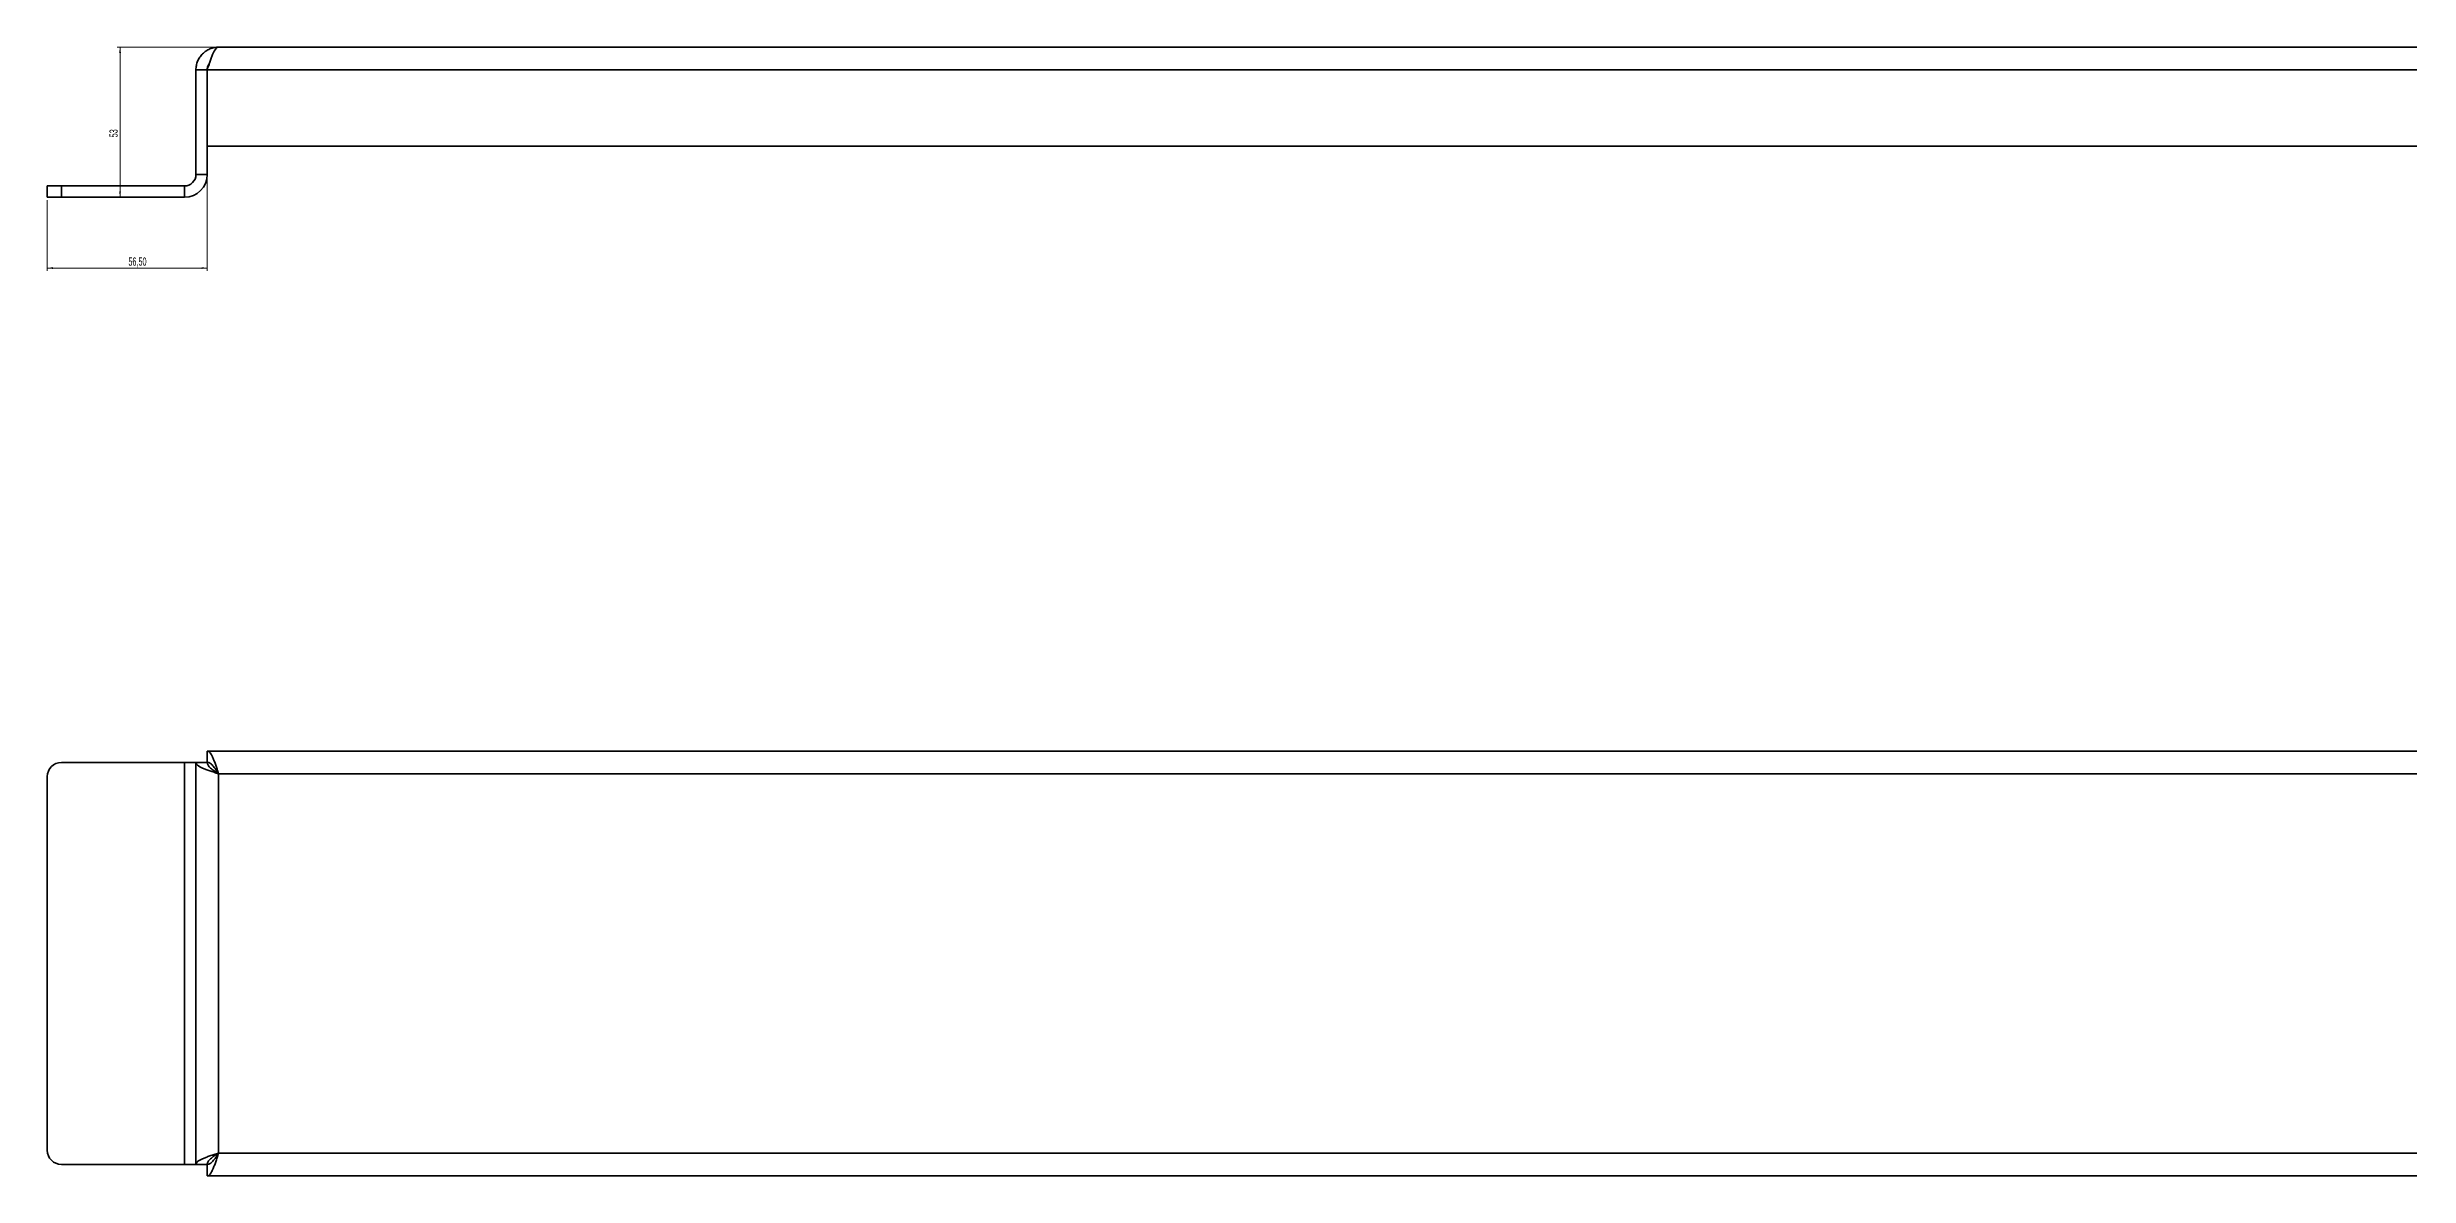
# Model space of a CAD drawing. Header units: millimetres. Extents: x -2091 to -268, y -1604 to 240.
# Drawn here: x -2032 to -1199, y -661 to -263 of the extents above; entities that cross this region are included whole.
import ezdxf

# ---------------------------------------------------------------- set-up
doc = ezdxf.new("R2010")
doc.units = ezdxf.units.MM
doc.styles.add('SLDTEXTSTYLE0', font='TXT', dxfattribs={"width": 0.605})
doc.dimstyles.new('SLDDIMSTYLE0', dxfattribs={"dimtxt": 2.825151, "dimasz": 2, "dimexe": 0, "dimexo": 0.0625, "dimgap": 0.706288, "dimtad": 1, "dimrnd": 1e-09, "dimzin": 12, "dimdsep": 46, "dimtxsty": 'SLDTEXTSTYLE0', "dimsah": 1, "dimcen": 0.09, "dimadec": 0, "dimazin": 3, "dimtfac": 1, "dimtofl": 0, "dimtmove": 0, "dimatfit": 3, "dimfxl": 1, "dimfrac": 2, "dimtolj": 1, "dimtzin": 12, "dimarcsym": 0})

# ---------------------------------------------------------------- blocks, each defined once
blk = doc.blocks.new('_D_3')
at = {"color": 7, "linetype": 'Continuous', "lineweight": 0}
for p, q in [((-1972.95, -262.86), (-2007.75, -262.86)), ((-2006.75, -315.86), (-2006.75, -262.86))]:
    blk.add_line(p, q, dxfattribs=at)
at = {"color": 7, "linetype": 'Continuous', "lineweight": 18}
for points in [[(-2006.75, -262.86), (-2007.07, -264.86), (-2006.42, -264.86)], [(-2006.75, -315.86), (-2006.42, -313.86), (-2007.07, -313.86)]]:
    blk.add_solid(points, dxfattribs=at)
at = {"color": 7, "linetype": 'Continuous', "lineweight": 18, "insert": (-2010.5, -294.69), "char_height": 2.91, "attachment_point": 1, "rotation": 90, "style": 'SLDTEXTSTYLE0'}
blk.add_mtext('53', dxfattribs=at)
blk = doc.blocks.new('_D_5')
at = {"color": 7, "linetype": 'Continuous', "lineweight": 0}
for p, q in [((-2032.45, -316.86), (-2032.45, -341.86)), ((-1975.95, -308.86), (-1975.95, -341.86)), ((-1975.95, -340.86), (-2032.45, -340.86))]:
    blk.add_line(p, q, dxfattribs=at)
at = {"color": 7, "linetype": 'Continuous', "lineweight": 18}
for points in [[(-2032.45, -340.86), (-2030.45, -341.18), (-2030.45, -340.53)], [(-1975.95, -340.86), (-1977.95, -340.53), (-1977.95, -341.18)]]:
    blk.add_solid(points, dxfattribs=at)
at = {"color": 7, "linetype": 'Continuous', "lineweight": 18, "insert": (-2003.79, -337.11), "char_height": 2.91, "attachment_point": 1, "style": 'SLDTEXTSTYLE0'}
blk.add_mtext('56,50', dxfattribs=at)

msp = doc.modelspace()

# ---------------------------------------------------------------- linework, layer by layer
at = {"color": 7, "linetype": 'Continuous', "lineweight": 35}
for p, q in [((-1971.952, -262.858), (-367.952, -262.858)), ((-1979.952, -270.858), (-1975.952, -270.858)), ((-1979.952, -270.858), (-1979.952, -307.858)), ((-1975.952, -270.858), (-1975.952, -307.858)), ((-1975.945, -270.858), (-1975.945, -297.858)), ((-1975.945, -270.858), (-363.959, -270.858)), ((-1975.945, -297.858), (-363.959, -297.858)), ((-1979.952, -307.858), (-1975.952, -307.858)), ((-2032.452, -315.858), (-2032.452, -311.858)), ((-2032.452, -311.858), (-2027.452, -311.858)), ((-2027.452, -315.858), (-2032.452, -315.858)), ((-2027.452, -311.858), (-2027.452, -315.858)), ((-1983.952, -311.858), (-2027.452, -311.858)), ((-1983.952, -315.858), (-2027.452, -315.858)), ((-1983.952, -311.858), (-1983.952, -315.858)), ((-2027.452, -515.475), (-1983.952, -515.475)), ((-1983.952, -515.475), (-1983.952, -657.46)), ((-1979.952, -515.475), (-1983.952, -515.475)), ((-1979.952, -515.475), (-1979.952, -657.46)), ((-1979.952, -515.475), (-1975.952, -515.475)), ((-363.959, -511.467), (-1975.945, -511.467)), ((-1975.945, -511.467), (-1975.945, -515.467)), ((-2032.452, -652.46), (-2032.452, -520.475)), ((-367.952, -519.467), (-1971.952, -519.467)), ((-1971.952, -519.467), (-1971.952, -653.467)), ((-1983.952, -657.46), (-2027.452, -657.46)), ((-1983.952, -657.46), (-1979.952, -657.46)), ((-1979.952, -657.46), (-1975.952, -657.46)), ((-1975.945, -661.467), (-1975.945, -657.467)), ((-1971.952, -653.467), (-367.952, -653.467)), ((-1975.945, -661.467), (-363.959, -661.467))]:
    msp.add_line(p, q, dxfattribs=at)
for centre, radius, start, end in [((-1983.952, -307.858), 4, 270, 0), ((-1983.952, -307.858), 8, 270, 0), ((-2027.452, -520.475), 5, 90, 180), ((-2027.452, -652.46), 5, 180, 270)]:
    msp.add_arc(centre, radius, start, end, dxfattribs=at)
for points, knots in [([(-1971.952, -262.858), (-1972.48, -262.858), (-1973, -262.91), (-1973.767, -263.062), (-1974.02, -263.125), (-1974.521, -263.277), (-1974.771, -263.366), (-1975.499, -263.668), (-1975.958, -263.914), (-1976.609, -264.348), (-1976.82, -264.503), (-1977.227, -264.837), (-1977.423, -265.015), (-1977.978, -265.569), (-1978.308, -265.972), (-1978.89, -266.841), (-1979.141, -267.31), (-1979.541, -268.274), (-1979.693, -268.772), (-1979.848, -269.544), (-1979.887, -269.806), (-1979.939, -270.331), (-1979.952, -270.594), (-1979.952, -270.858)], [0, 0, 0, 0, 0.125, 0.125, 0.1875, 0.1875, 0.25, 0.25, 0.375, 0.375, 0.4375, 0.4375, 0.5, 0.5, 0.625, 0.625, 0.75, 0.75, 0.875, 0.875, 0.9375, 0.9375, 1, 1, 1, 1]), ([(-1975.945, -270.858), (-1975.777, -270.33), (-1975.612, -269.81), (-1975.364, -269.044), (-1975.281, -268.791), (-1975.115, -268.289), (-1975.031, -268.039), (-1974.78, -267.311), (-1974.615, -266.852), (-1974.367, -266.201), (-1974.284, -265.991), (-1974.116, -265.583), (-1974.033, -265.388), (-1973.783, -264.833), (-1973.618, -264.502), (-1973.286, -263.92), (-1973.118, -263.669), (-1972.786, -263.269), (-1972.622, -263.117), (-1972.371, -262.962), (-1972.287, -262.923), (-1972.12, -262.871), (-1972.036, -262.858), (-1971.952, -262.858)], [0, 0, 0, 0, 0.125, 0.125, 0.1875, 0.1875, 0.25, 0.25, 0.375, 0.375, 0.4375, 0.4375, 0.5, 0.5, 0.625, 0.625, 0.75, 0.75, 0.875, 0.875, 0.9375, 0.9375, 1, 1, 1, 1]), ([(-1975.252, -268.738), (-1975.431, -268.994), (-1975.872, -269.623), (-1975.922, -270.398), (-1975.952, -270.858)], [0, 0, 0, 0, 0.4059655, 1, 1, 1, 1]), ([(-1979.952, -515.475), (-1979.952, -515.642), (-1979.9, -515.808), (-1979.748, -516.056), (-1979.685, -516.139), (-1979.533, -516.305), (-1979.444, -516.389), (-1979.142, -516.64), (-1978.897, -516.804), (-1978.462, -517.053), (-1978.307, -517.136), (-1977.973, -517.303), (-1977.796, -517.387), (-1977.241, -517.637), (-1976.838, -517.801), (-1975.969, -518.134), (-1975.5, -518.302), (-1974.537, -518.633), (-1974.038, -518.798), (-1973.266, -519.048), (-1973.004, -519.132), (-1972.48, -519.3), (-1972.216, -519.384), (-1971.952, -519.467)], [0, 0, 0, 0, 0.125, 0.125, 0.1875, 0.1875, 0.25, 0.25, 0.375, 0.375, 0.4375, 0.4375, 0.5, 0.5, 0.625, 0.625, 0.75, 0.75, 0.875, 0.875, 0.9375, 0.9375, 1, 1, 1, 1]), ([(-1975.952, -515.475), (-1975.952, -515.81), (-1975.85, -516.136), (-1975.549, -516.637), (-1975.424, -516.805), (-1975.135, -517.136), (-1974.969, -517.301), (-1974.598, -517.635), (-1974.393, -517.803), (-1973.96, -518.134), (-1973.73, -518.299), (-1973.245, -518.633), (-1972.991, -518.801), (-1972.478, -519.134), (-1972.217, -519.3), (-1971.952, -519.467)], [0, 0, 0, 0, 0.25, 0.25, 0.375, 0.375, 0.5, 0.5, 0.625, 0.625, 0.75, 0.75, 0.875, 0.875, 1, 1, 1, 1]), ([(-1971.952, -519.467), (-1972.12, -518.939), (-1972.285, -518.419), (-1972.534, -517.653), (-1972.616, -517.4), (-1972.783, -516.899), (-1972.867, -516.649), (-1973.117, -515.921), (-1973.282, -515.461), (-1973.531, -514.811), (-1973.614, -514.6), (-1973.781, -514.193), (-1973.865, -513.997), (-1974.114, -513.442), (-1974.279, -513.111), (-1974.611, -512.529), (-1974.78, -512.278), (-1975.111, -511.878), (-1975.276, -511.726), (-1975.526, -511.572), (-1975.61, -511.533), (-1975.778, -511.481), (-1975.861, -511.467), (-1975.945, -511.467)], [0, 0, 0, 0, 0.125, 0.125, 0.1875, 0.1875, 0.25, 0.25, 0.375, 0.375, 0.4375, 0.4375, 0.5, 0.5, 0.625, 0.625, 0.75, 0.75, 0.875, 0.875, 0.9375, 0.9375, 1, 1, 1, 1]), ([(-1971.952, -519.467), (-1972.288, -518.939), (-1972.614, -518.426), (-1973.115, -517.698), (-1973.283, -517.464), (-1973.614, -517.03), (-1973.779, -516.828), (-1974.113, -516.456), (-1974.281, -516.288), (-1974.612, -515.998), (-1974.777, -515.874), (-1975.111, -515.673), (-1975.279, -515.596), (-1975.611, -515.493), (-1975.777, -515.467), (-1975.945, -515.467)], [0, 0, 0, 0, 0.25, 0.25, 0.375, 0.375, 0.5, 0.5, 0.625, 0.625, 0.75, 0.75, 0.875, 0.875, 1, 1, 1, 1]), ([(-1971.952, -653.467), (-1972.48, -653.635), (-1973, -653.8), (-1973.767, -654.049), (-1974.02, -654.132), (-1974.521, -654.298), (-1974.771, -654.382), (-1975.499, -654.632), (-1975.958, -654.797), (-1976.609, -655.046), (-1976.82, -655.129), (-1977.227, -655.296), (-1977.423, -655.38), (-1977.978, -655.629), (-1978.308, -655.794), (-1978.89, -656.126), (-1979.141, -656.295), (-1979.541, -656.626), (-1979.693, -656.791), (-1979.848, -657.041), (-1979.887, -657.125), (-1979.939, -657.293), (-1979.952, -657.376), (-1979.952, -657.46)], [0, 0, 0, 0, 0.125, 0.125, 0.1875, 0.1875, 0.25, 0.25, 0.375, 0.375, 0.4375, 0.4375, 0.5, 0.5, 0.625, 0.625, 0.75, 0.75, 0.875, 0.875, 0.9375, 0.9375, 1, 1, 1, 1]), ([(-1971.952, -653.467), (-1972.481, -653.803), (-1972.994, -654.129), (-1973.722, -654.63), (-1973.956, -654.798), (-1974.389, -655.129), (-1974.592, -655.294), (-1974.964, -655.628), (-1975.132, -655.796), (-1975.422, -656.127), (-1975.545, -656.292), (-1975.747, -656.626), (-1975.824, -656.794), (-1975.926, -657.126), (-1975.952, -657.292), (-1975.952, -657.46)], [0, 0, 0, 0, 0.25, 0.25, 0.375, 0.375, 0.5, 0.5, 0.625, 0.625, 0.75, 0.75, 0.875, 0.875, 1, 1, 1, 1]), ([(-1975.945, -661.467), (-1975.777, -661.467), (-1975.612, -661.416), (-1975.364, -661.263), (-1975.281, -661.2), (-1975.115, -661.048), (-1975.031, -660.959), (-1974.78, -660.658), (-1974.615, -660.412), (-1974.367, -659.978), (-1974.284, -659.822), (-1974.116, -659.488), (-1974.033, -659.311), (-1973.783, -658.756), (-1973.618, -658.354), (-1973.286, -657.485), (-1973.118, -657.015), (-1972.786, -656.052), (-1972.622, -655.553), (-1972.371, -654.781), (-1972.287, -654.519), (-1972.12, -653.995), (-1972.036, -653.732), (-1971.952, -653.467)], [0, 0, 0, 0, 0.125, 0.125, 0.1875, 0.1875, 0.25, 0.25, 0.375, 0.375, 0.4375, 0.4375, 0.5, 0.5, 0.625, 0.625, 0.75, 0.75, 0.875, 0.875, 0.9375, 0.9375, 1, 1, 1, 1]), ([(-1975.945, -657.467), (-1975.609, -657.467), (-1975.283, -657.365), (-1974.782, -657.064), (-1974.615, -656.939), (-1974.284, -656.65), (-1974.118, -656.485), (-1973.785, -656.113), (-1973.617, -655.908), (-1973.285, -655.475), (-1973.12, -655.245), (-1972.787, -654.76), (-1972.619, -654.506), (-1972.286, -653.993), (-1972.12, -653.732), (-1971.952, -653.467)], [0, 0, 0, 0, 0.25, 0.25, 0.375, 0.375, 0.5, 0.5, 0.625, 0.625, 0.75, 0.75, 0.875, 0.875, 1, 1, 1, 1])]:
    msp.add_open_spline(points, degree=3, knots=knots, dxfattribs=at)

# ---------------------------------------------------------------- dimensions: what is measured, and where the dimension line sits
at = {"color": 7, "linetype": 'Continuous', "lineweight": 18}
dim = msp.add_linear_dim(base=(-2006.747, -262.858), p1=(-1983.952, -315.858), p2=(-1971.952, -262.858), angle=90, dimstyle='SLDDIMSTYLE0', dxfattribs=at)
dim.commit()
dim.dimension.update_dxf_attribs({"geometry": '_D_3', "text_midpoint": (-2006.747, -292.918), "dimtype": 160})
dim = msp.add_linear_dim(base=(-2032.452, -340.858), p1=(-1975.952, -307.858), p2=(-2032.452, -315.858), dimstyle='SLDDIMSTYLE0', dxfattribs=at)
dim.commit()
dim.dimension.update_dxf_attribs({"geometry": '_D_5', "text_midpoint": (-1999.809, -340.858), "dimtype": 160})

doc.saveas('drawing.dxf')
